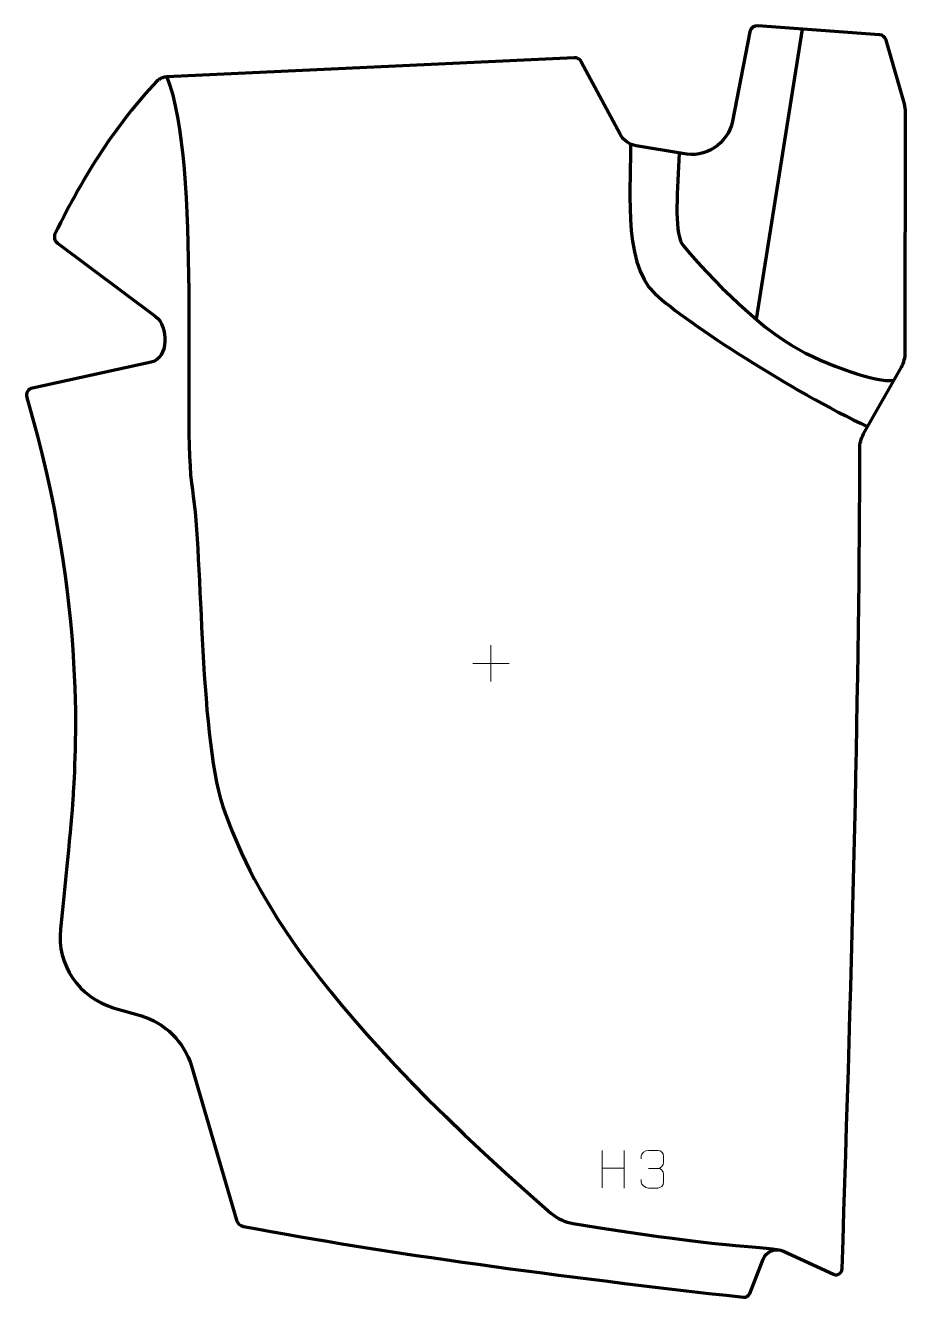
# Model space of a CAD drawing. Header units: millimetres. Extents: x -292 to 291, y -421 to 421.
import ezdxf

# ---------------------------------------------------------------- set-up
doc = ezdxf.new("R2010")
doc.units = ezdxf.units.MM
doc.header["$MEASUREMENT"] = 0
for name, color, linetype in [('layer 1', 7, 'Continuous'), ('layer 2', 7, 'Continuous'), ('layer 3', 7, 'Continuous')]:
    doc.layers.add(name, color=color, linetype=linetype)

msp = doc.modelspace()

# ---------------------------------------------------------------- linework, layer by layer
at = {"layer": 'layer 1', "color": 250, "lineweight": 9}
for points in [[(16.5018, 10.764), (16.5018, 10.764), (16.5018, -13.2139), (16.5018, -13.2139)], [(4.5129, -1.225), (4.5129, -1.225), (28.4908, -1.225), (28.4908, -1.225)], [(90.064, -323.5844), (90.064, -323.5844), (90.064, -348.3619), (90.064, -348.3619)], [(104.7073, -323.5844), (104.7073, -323.5844), (104.7073, -348.5379), (104.7073, -348.5379)], [(90.064, -335.4667), (90.064, -335.4667), (104.7073, -335.4663), (104.7073, -335.4663)], [(120.7308, -335.5139), (120.7308, -335.5139), (126.9272, -335.5139), (126.9272, -335.5139)]]:
    msp.add_open_spline(points, degree=3, dxfattribs=at)
msp.add_open_spline([(116.0211, -329.2687), (116.0211, -329.2687), (116.0211, -327.4115), (116.0211, -327.4115), (116.0211, -327.4115), (116.0068, -325.6696), (118.6713, -323.5515), (120.7304, -323.5742), (120.7304, -323.5742), (122.7945, -323.5742), (124.8585, -323.5742), (126.9222, -323.5742), (126.9222, -323.5742), (129.1167, -323.5654), (130.715, -325.4122), (130.7594, -327.3243), (130.7594, -327.3243), (130.759, -328.7594), (130.759, -330.1945), (130.7594, -331.63), (130.7594, -331.63), (130.7108, -333.2835), (129.1082, -335.5135), (126.9099, -335.5035), (126.9099, -335.5035), (129.1136, -335.5147), (130.7216, -337.3179), (130.7756, -339.3774), (130.7756, -339.3774), (130.7752, -341.1621), (130.7752, -342.9468), (130.7756, -344.7319), (130.7756, -344.7319), (130.7857, -346.7933), (128.7308, -348.5564), (126.9099, -348.5483), (126.9099, -348.5483), (124.8446, -348.548), (122.7794, -348.548), (120.7138, -348.5483), (120.7138, -348.5483), (118.5452, -348.5368), (116.0142, -346.1366), (115.9956, -344.6748), (115.9956, -344.6748), (115.9956, -344.6748), (115.9956, -342.7662), (115.9956, -342.7662)], degree=3, knots=[0, 0, 0, 0, 0.07692308, 0.07692308, 0.07692308, 0.07692308, 0.15384615, 0.15384615, 0.15384615, 0.15384615, 0.23076923, 0.23076923, 0.23076923, 0.23076923, 0.30769231, 0.30769231, 0.30769231, 0.30769231, 0.38461538, 0.38461538, 0.38461538, 0.38461538, 0.46153846, 0.46153846, 0.46153846, 0.46153846, 0.53846154, 0.53846154, 0.53846154, 0.53846154, 0.61538462, 0.61538462, 0.61538462, 0.61538462, 0.69230769, 0.69230769, 0.69230769, 0.69230769, 0.76923077, 0.76923077, 0.76923077, 0.76923077, 0.84615385, 0.84615385, 0.84615385, 0.84615385, 1, 1, 1, 1], dxfattribs=at)
at = {"layer": 'layer 2', "color": 230, "lineweight": 200}
msp.add_open_spline([(-286.8896, 181.0157), (-286.8896, 181.0157), (-208.2481, 198.1973), (-208.2481, 198.1973), (-208.2481, 198.1973), (-196.904, 200.4284), (-196.4879, 221.9861), (-205.626, 228.4669), (-205.626, 228.4669), (-205.626, 228.4669), (-270.3439, 276.9666), (-270.3439, 276.9666), (-270.3439, 276.9666), (-272.3441, 278.3852), (-273.0146, 281.0468), (-271.9326, 283.2475), (-271.9326, 283.2475), (-252.7937, 322.1738), (-230.8516, 356.4278), (-204.8021, 383.8347), (-204.8021, 383.8347), (-203.0267, 385.7027), (-200.5956, 386.8073), (-198.0215, 386.9287), (-198.0215, 386.9287), (-198.0215, 386.9287), (71.6749, 399.6295), (71.6749, 399.6295), (71.6749, 399.6295), (73.6009, 399.7201), (75.407, 398.6946), (76.316, 396.9946), (76.316, 396.9946), (76.316, 396.9946), (101.9618, 349.0379), (101.9618, 349.0379), (101.9618, 349.0379), (104.1503, 344.9455), (108.1146, 342.0975), (112.696, 341.3261), (112.696, 341.3261), (112.696, 341.3261), (143.3427, 336.1663), (143.3427, 336.1663), (143.3427, 336.1663), (158.3724, 333.014), (173.1401, 342.5499), (176.4299, 357.5316), (176.4299, 357.5316), (176.4299, 357.5316), (187.9047, 416.777), (187.9047, 416.777), (187.9047, 416.777), (188.3862, 419.2643), (190.6531, 420.9975), (193.1796, 420.8099), (193.1796, 420.8099), (193.1796, 420.8099), (273.6408, 414.832), (273.6408, 414.832), (273.6408, 414.832), (275.7295, 414.6773), (277.5002, 413.2361), (278.0767, 411.2228), (278.0767, 411.2228), (278.0767, 411.2228), (290.1515, 369.0688), (290.1515, 369.0688), (290.1515, 369.0688), (290.665, 367.2758), (290.9244, 365.4195), (290.9222, 363.5544), (290.9222, 363.5544), (290.9222, 363.5544), (290.74, 204.6411), (290.74, 204.6411), (290.74, 204.6411), (290.7365, 201.2121), (289.8482, 197.8415), (288.1622, 194.8555), (288.1622, 194.8555), (288.1622, 194.8555), (263.1889, 150.6275), (263.1889, 150.6275), (263.1889, 150.6275), (261.4982, 147.6331), (260.6089, 144.2542), (260.6098, 140.8158), (260.6098, 140.8158), (260.6517, -8.1445), (255.678, -197.7864), (248.8988, -402.0776), (248.8988, -402.0776), (248.8039, -404.9434), (245.8143, -406.7846), (243.2139, -405.578), (243.2139, -405.578), (243.2139, -405.578), (210.1899, -390.2528), (210.1899, -390.2528), (210.1899, -390.2528), (204.9651, -387.8281), (198.7731, -390.3039), (196.6665, -395.6599), (196.6665, -395.6599), (196.6665, -395.6599), (187.7661, -418.288), (187.7661, -418.288), (187.7661, -418.288), (187.1041, -419.97), (185.3923, -420.9999), (183.5956, -420.798), (183.5956, -420.798), (61.5961, -407.1031), (-51.9534, -392.0043), (-147.3076, -373.8826), (-147.3076, -373.8826), (-149.5227, -373.4612), (-151.312, -371.8309), (-151.9426, -369.6664), (-151.9426, -369.6664), (-151.9426, -369.6664), (-181.5905, -267.8785), (-181.5905, -267.8785), (-181.5905, -267.8785), (-186.4539, -251.7204), (-199.1764, -239.1196), (-215.3974, -234.3965), (-215.3974, -234.3965), (-215.3974, -234.3965), (-233.4015, -229.1533), (-233.4015, -229.1533), (-233.4015, -229.1533), (-256.1225, -222.5366), (-270.8564, -200.6453), (-268.4072, -177.1363), (-268.4072, -177.1363), (-264.9582, -144.0291), (-260.5966, -100.7781), (-260.0176, -88.3993), (-260.0176, -88.3993), (-259.0546, -67.8076), (-249.8456, 36.846), (-290.7157, 174.6949), (-290.7157, 174.6949), (-291.5521, 177.5163), (-289.7808, 180.4469), (-286.8896, 181.0157)], degree=3, knots=[0, 0, 0, 0, 0.02631579, 0.02631579, 0.02631579, 0.02631579, 0.05263158, 0.05263158, 0.05263158, 0.05263158, 0.07894737, 0.07894737, 0.07894737, 0.07894737, 0.10526316, 0.10526316, 0.10526316, 0.10526316, 0.13157895, 0.13157895, 0.13157895, 0.13157895, 0.15789474, 0.15789474, 0.15789474, 0.15789474, 0.18421053, 0.18421053, 0.18421053, 0.18421053, 0.21052632, 0.21052632, 0.21052632, 0.21052632, 0.23684211, 0.23684211, 0.23684211, 0.23684211, 0.26315789, 0.26315789, 0.26315789, 0.26315789, 0.28947368, 0.28947368, 0.28947368, 0.28947368, 0.31578947, 0.31578947, 0.31578947, 0.31578947, 0.34210526, 0.34210526, 0.34210526, 0.34210526, 0.36842105, 0.36842105, 0.36842105, 0.36842105, 0.39473684, 0.39473684, 0.39473684, 0.39473684, 0.42105263, 0.42105263, 0.42105263, 0.42105263, 0.44736842, 0.44736842, 0.44736842, 0.44736842, 0.47368421, 0.47368421, 0.47368421, 0.47368421, 0.5, 0.5, 0.5, 0.5, 0.52631579, 0.52631579, 0.52631579, 0.52631579, 0.55263158, 0.55263158, 0.55263158, 0.55263158, 0.57894737, 0.57894737, 0.57894737, 0.57894737, 0.60526316, 0.60526316, 0.60526316, 0.60526316, 0.63157895, 0.63157895, 0.63157895, 0.63157895, 0.65789474, 0.65789474, 0.65789474, 0.65789474, 0.68421053, 0.68421053, 0.68421053, 0.68421053, 0.71052632, 0.71052632, 0.71052632, 0.71052632, 0.73684211, 0.73684211, 0.73684211, 0.73684211, 0.76315789, 0.76315789, 0.76315789, 0.76315789, 0.78947368, 0.78947368, 0.78947368, 0.78947368, 0.81578947, 0.81578947, 0.81578947, 0.81578947, 0.84210526, 0.84210526, 0.84210526, 0.84210526, 0.86842105, 0.86842105, 0.86842105, 0.86842105, 0.89473684, 0.89473684, 0.89473684, 0.89473684, 0.92105263, 0.92105263, 0.92105263, 0.92105263, 0.94736842, 0.94736842, 0.94736842, 0.94736842, 1, 1, 1, 1], dxfattribs=at)
at = {"layer": 'layer 3', "color": 142, "lineweight": 200}
msp.add_open_spline([(222.4501, 418.6351), (222.4501, 418.6351), (191.9525, 226.6172), (191.9525, 226.6172)], degree=3, dxfattribs=at)
for points, knots in [([(-198.0215, 386.9286), (-174.7445, 328.9412), (-188.2327, 158.5813), (-181.0987, 113.6107), (-181.0987, 113.6107), (-173.9648, 68.6402), (-176.8638, -54.2693), (-159.3763, -100.4631), (-159.3763, -100.4631), (-143.9793, -141.133), (-112.8769, -218.3649), (56.198, -365.0429), (56.198, -365.0429), (60.393, -368.6822), (65.5196, -371.0903), (71.0003, -371.9905), (71.0003, -371.9905), (161.4856, -386.8489), (185.2881, -386.3912), (207.0474, -389.3787)], [0, 0, 0, 0, 0.16666667, 0.16666667, 0.16666667, 0.16666667, 0.33333333, 0.33333333, 0.33333333, 0.33333333, 0.5, 0.5, 0.5, 0.5, 0.66666667, 0.66666667, 0.66666667, 0.66666667, 1, 1, 1, 1]), ([(108.8428, 342.5259), (109.7368, 320.7673), (102.703, 264.0251), (124.8899, 243.5689), (124.8899, 243.5689), (147.0772, 223.1127), (215.7183, 179.124), (265.8629, 155.363)], [0, 0, 0, 0, 0.33333333, 0.33333333, 0.33333333, 0.33333333, 1, 1, 1, 1]), ([(141.2034, 336.5265), (139.9862, 312.7231), (137.6416, 285.5329), (142.9299, 276.6102), (142.9299, 276.6102), (146.3581, 270.8269), (186.5158, 226.4299), (215.4777, 209.3034), (215.4777, 209.3034), (239.444, 195.1306), (271.744, 184.9634), (283.1397, 185.9604)], [0, 0, 0, 0, 0.25, 0.25, 0.25, 0.25, 0.5, 0.5, 0.5, 0.5, 1, 1, 1, 1])]:
    msp.add_open_spline(points, degree=3, knots=knots, dxfattribs=at)

doc.saveas('drawing.dxf')
